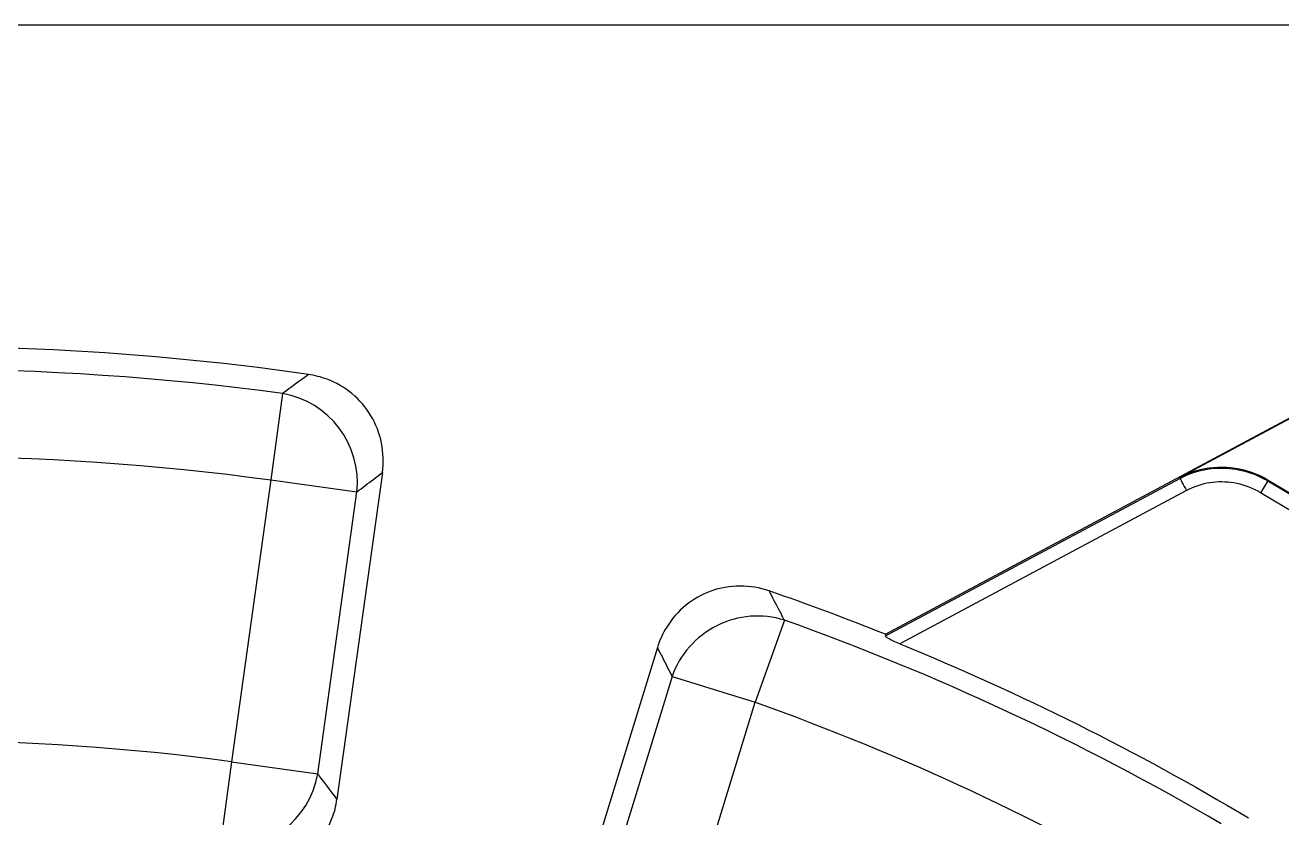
# Model space of a CAD drawing. Header units: millimetres. Extents: x 2595 to 3308, y 1499 to 1823.
# Drawn here: x 3153.1 to 3215.7, y 1780 to 1819.5 of the extents above; entities that cross this region are included whole.
import ezdxf

# ---------------------------------------------------------------- set-up
doc = ezdxf.new("R2010")
doc.units = ezdxf.units.MM
doc.layers.add('5', color=7, linetype='Continuous', true_color=0xffffff)

msp = doc.modelspace()

# ---------------------------------------------------------------- linework, layer by layer
at = {"layer": '5', "color": 7, "linetype": 'Continuous'}
for p, q in [((3217.927, 1819.494), (3130.966, 1819.494)), ((3165.913, 1801.151), (3165.329, 1796.857)), ((3195.926, 1789.169), (3217.927, 1800.943)), ((3210.567, 1796.975), (3217.954, 1800.928)), ((3165.329, 1796.857), (3163.379, 1782.825)), ((3165.329, 1796.857), (3169.621, 1796.26)), ((3170.887, 1797.216), (3168.627, 1780.961)), ((3195.93, 1789.088), (3210.59, 1796.932)), ((3214.957, 1796.808), (3214.603, 1796.216)), ((3214.957, 1796.808), (3214.982, 1796.849)), ((3214.957, 1796.808), (3226.021, 1790.18)), ((3214.982, 1796.849), (3226.046, 1790.221)), ((3167.671, 1782.229), (3169.621, 1796.26)), ((3210.917, 1796.326), (3196.645, 1788.688)), ((3225.667, 1789.588), (3214.603, 1796.216)), ((3190.906, 1789.869), (3189.451, 1785.787)), ((3184.579, 1788.506), (3181.247, 1777.665)), ((3185.309, 1787.06), (3182.636, 1778.363)), ((3185.309, 1787.06), (3189.451, 1785.787)), ((3186.778, 1777.09), (3189.451, 1785.787)), ((3163.379, 1782.825), (3162.796, 1778.532)), ((3163.379, 1782.825), (3167.671, 1782.229))]:
    msp.add_line(p, q, dxfattribs=at)
for centre, radius, start, end in [((3148.002, 1669.466), 134.019, 81.75723, 93.39458), ((3148.002, 1669.466), 132.897, 82.25446, 97.74554), ((3147.991, 1669.469), 128.942, 68.17595, 70.92127), ((3147.991, 1669.469), 127.82, 59.61792, 70.38208), ((3148.002, 1669.466), 114.397, 82.27533, 97.72467)]:
    msp.add_arc(centre, radius, start, end, dxfattribs=at)
at = {"layer": '5', "color": 7, "linetype": 'Continuous', "extrusion": (0, 0, -1)}
for centre, radius, start, end in [((-3148.002, 1669.466), 128.564, 82.25446, 97.74554), ((-3147.991, 1669.469), 128.766, 112.20087, 120.83721), ((-3147.991, 1669.469), 123.487, 109.61792, 120.38208)]:
    msp.add_arc(centre, radius, start, end, dxfattribs=at)
at = {"layer": '5', "color": 7, "linetype": 'Continuous'}
for centre, major_axis, ratio, start_param, end_param in [((3165.329, 1796.857), (-2.658, 3.506), 0.970204, 3.940643, 5.484135), ((3189.451, 1785.787), (3.933, 1.973), 0.968977, 0.779052, 2.36254), ((3163.379, 1782.825), (3.506, 2.659), 0.970381, 3.943674, 5.481104)]:
    msp.add_ellipse(centre, major_axis=major_axis, ratio=ratio, start_param=start_param, end_param=end_param, dxfattribs=at)
for points, knots in [([(3167.216, 1802.101), (3166.922, 1801.887), (3166.628, 1801.673), (3166.194, 1801.356), (3166.054, 1801.253), (3165.913, 1801.151)], [0, 0, 0, 0, 0.677365, 0.677365, 1, 1, 1, 1]), ([(3170.887, 1797.216), (3170.954, 1797.7), (3170.941, 1798.203), (3170.749, 1799.162), (3170.568, 1799.632), (3170.069, 1800.465), (3169.746, 1800.841), (3169.007, 1801.453), (3168.581, 1801.698), (3168.133, 1801.866), (3167.838, 1801.977), (3167.529, 1802.056), (3167.216, 1802.101)], [0, 0, 0, 0, 0.217209, 0.217209, 0.43468, 0.43468, 0.648601, 0.648601, 0.861019, 0.861019, 0.861019, 1, 1, 1, 1]), ([(3210.569, 1796.972), (3210.897, 1797.149), (3211.249, 1797.285), (3212.739, 1797.642), (3213.979, 1797.45), (3214.982, 1796.849)], [0, 0, 0, 0, 0.244996, 0.244996, 1, 1, 1, 1]), ([(3210.591, 1796.93), (3211.017, 1797.159), (3211.487, 1797.319), (3212.433, 1797.465), (3212.918, 1797.46), (3213.878, 1797.3), (3214.365, 1797.135), (3214.855, 1796.867), (3214.906, 1796.838), (3214.957, 1796.808)], [0, 0, 0, 0, 0.319203, 0.319203, 0.631494, 0.631494, 0.961625, 0.961625, 1, 1, 1, 1]), ([(3169.621, 1796.26), (3169.757, 1796.364), (3169.894, 1796.467), (3170.316, 1796.786), (3170.601, 1797.001), (3170.887, 1797.216)], [0, 0, 0, 0, 0.322632, 0.322632, 1, 1, 1, 1]), ([(3214.603, 1796.216), (3214.56, 1796.242), (3214.517, 1796.266), (3214.102, 1796.493), (3213.69, 1796.632), (3212.877, 1796.768), (3212.466, 1796.773), (3211.67, 1796.649), (3211.275, 1796.515), (3210.919, 1796.323)], [0, 0, 0, 0, 0.038233, 0.038233, 0.369691, 0.369691, 0.682781, 0.682781, 1, 1, 1, 1]), ([(3190.138, 1791.328), (3189.675, 1791.488), (3189.179, 1791.572), (3188.199, 1791.57), (3187.702, 1791.484), (3186.788, 1791.155), (3186.357, 1790.911), (3185.614, 1790.303), (3185.292, 1789.933), (3185.041, 1789.527), (3184.845, 1789.209), (3184.689, 1788.863), (3184.579, 1788.506)], [0, 0, 0, 0, 0.21193, 0.21193, 0.424133, 0.424133, 0.632616, 0.632616, 0.839327, 0.839327, 0.839327, 1, 1, 1, 1]), ([(3190.906, 1789.869), (3190.821, 1790.031), (3190.736, 1790.192), (3190.481, 1790.679), (3190.309, 1791.004), (3190.138, 1791.328)], [0, 0, 0, 0, 0.331192, 0.331192, 1, 1, 1, 1]), ([(3184.579, 1788.506), (3184.742, 1788.185), (3184.905, 1787.863), (3185.148, 1787.381), (3185.229, 1787.221), (3185.309, 1787.06)], [0, 0, 0, 0, 0.668812, 0.668812, 1, 1, 1, 1]), ([(3196.645, 1788.688), (3196.536, 1788.733), (3196.426, 1788.781), (3196.251, 1788.865), (3196.18, 1788.901), (3196.071, 1788.963), (3196.029, 1788.99), (3195.964, 1789.037), (3195.942, 1789.059), (3195.932, 1789.079), (3195.931, 1789.084), (3195.93, 1789.088)], [0, 0, 0, 0, 0.324592, 0.324592, 0.561902, 0.561902, 0.752752, 0.752752, 0.945474, 0.945474, 1, 1, 1, 1]), ([(3168.627, 1780.961), (3168.372, 1781.301), (3168.117, 1781.64), (3167.798, 1782.061), (3167.734, 1782.145), (3167.671, 1782.229)], [0, 0, 0, 0, 0.801016, 0.801016, 1, 1, 1, 1]), ([(3163.711, 1777.27), (3164.195, 1777.199), (3164.697, 1777.209), (3165.658, 1777.395), (3166.13, 1777.572), (3166.966, 1778.066), (3167.344, 1778.387), (3167.96, 1779.122), (3168.209, 1779.546), (3168.379, 1779.993), (3168.498, 1780.304), (3168.581, 1780.631), (3168.627, 1780.961)], [0, 0, 0, 0, 0.21558, 0.21558, 0.431425, 0.431425, 0.643662, 0.643662, 0.854315, 0.854315, 0.854315, 1, 1, 1, 1])]:
    msp.add_open_spline(points, degree=3, knots=knots, dxfattribs=at)
for points, degree in [([(3210.569, 1796.972), (3210.591, 1796.93)], 1), ([(3210.591, 1796.93), (3210.618, 1796.88), (3210.764, 1796.61), (3210.919, 1796.323)], 3), ([(3195.926, 1789.169), (3195.927, 1789.142), (3195.929, 1789.115), (3195.93, 1789.088)], 3)]:
    msp.add_open_spline(points, degree=degree, dxfattribs=at)

doc.saveas('drawing.dxf')
